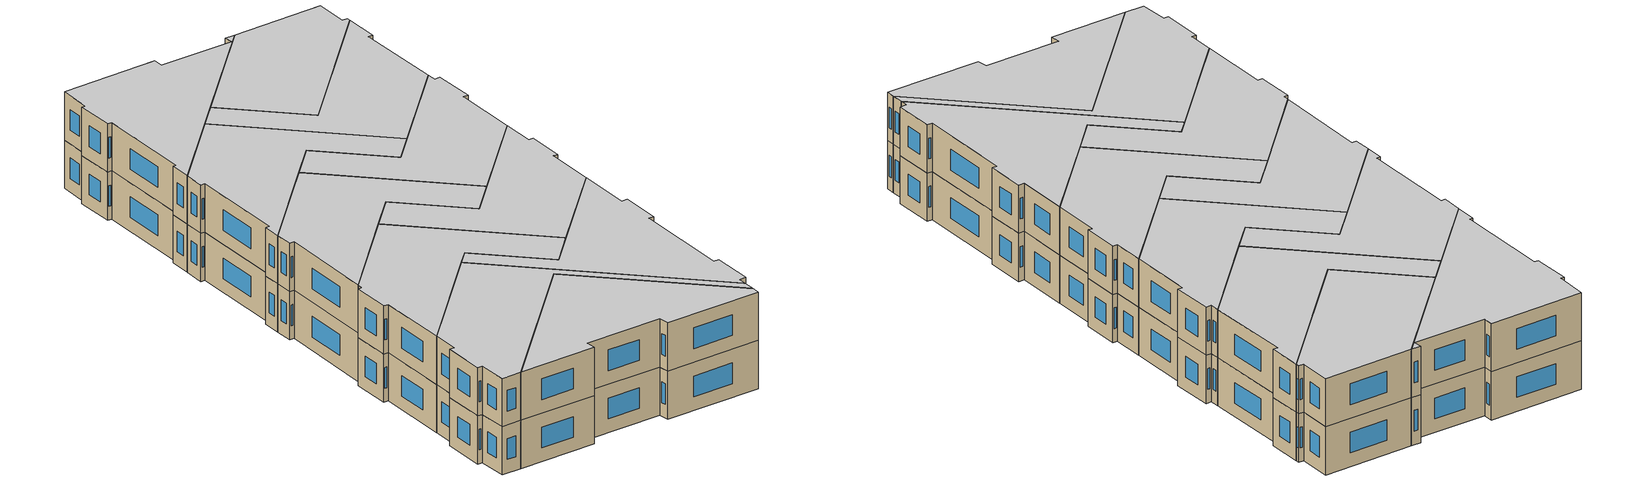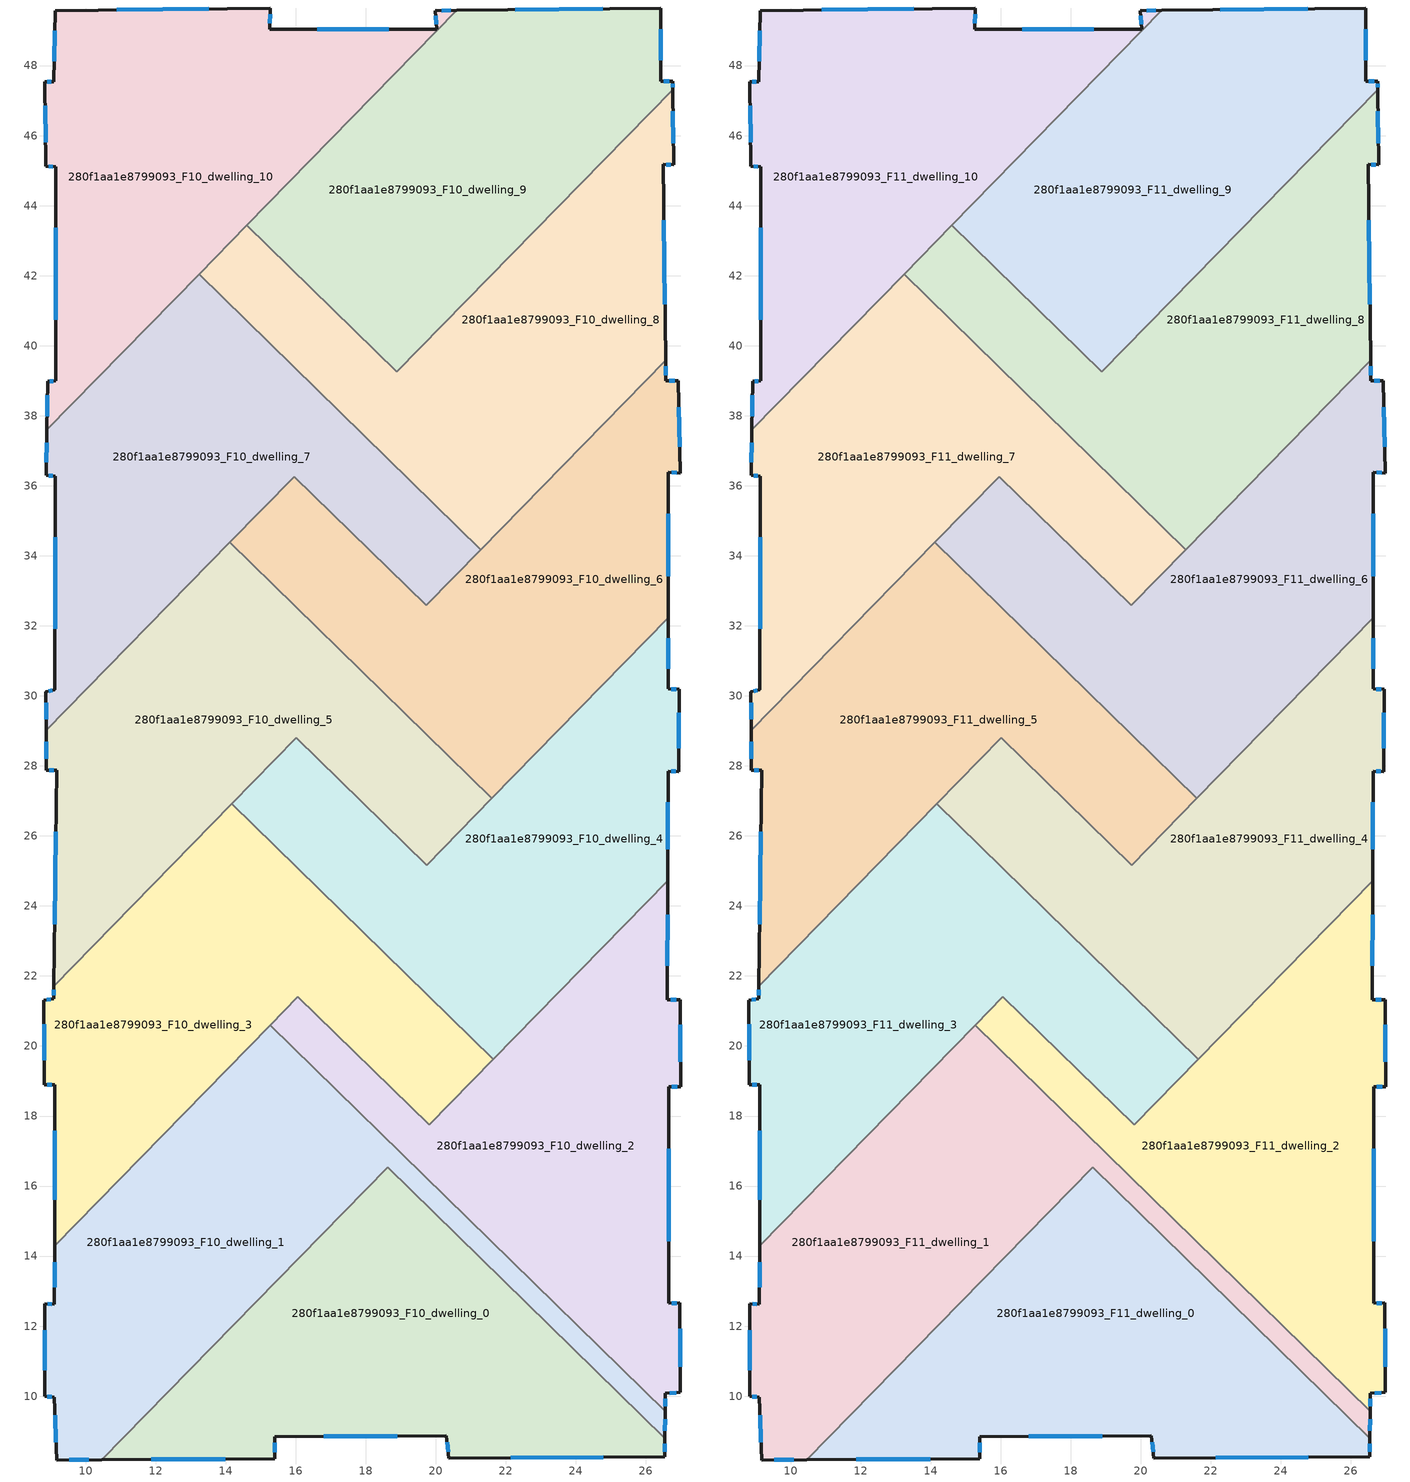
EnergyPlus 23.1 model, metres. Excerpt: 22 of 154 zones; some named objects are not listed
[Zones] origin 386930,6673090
280f1aa1e8799093_F10_dwelling_0
 floor to 280f1aa1e8799093_F9_dwelling_0 (EU_floor_Construction): 26.54,8.8 26.54,8.26 20.37,8.23 20.3,8.87 15.4,8.84 15.41,8.21 10.45,8.18 18.62,16.54 z30
 wall outside (EU_wall_Construction): 10.45,8.18 15.41,8.21 15.4,8.84 20.3,8.87 20.37,8.23 26.54,8.26 26.54,8.8 z30:33
 wall to 280f1aa1e8799093_F10_dwelling_1 (EU_wall_Construction): 26.54,8.8 18.62,16.54 10.45,8.18 z30:33
 window (EU_Window_Construction): 20.32,8.68 20.35,8.41 / 16.8,8.85 18.9,8.86 / 15.4,8.39 15.4,8.66 / 11.87,8.19 13.99,8.2 / 26.54,8.42 26.54,8.64 / 22.13,8.24 24.78,8.25 z30.86:32.14
280f1aa1e8799093_F10_dwelling_1
 floor to 280f1aa1e8799093_F9_dwelling_1 (EU_floor_Construction): 18.62,16.54 10.45,8.18 9.17,8.18 9.11,9.97 8.83,9.99 8.83,12.63 9.11,12.63 9.11,14.3 15.27,20.59 26.55,9.56 26.54,8.8 z30
 wall outside (EU_wall_Construction): 9.11,14.3 9.11,12.63 8.83,12.63 8.83,9.99 9.11,9.97 9.17,8.18 10.45,8.18 / 26.54,8.8 26.55,9.56 z30:33
 wall to 280f1aa1e8799093_F10_dwelling_2 (EU_wall_Construction): 26.55,9.56 15.27,20.59 z30:33
 wall to 280f1aa1e8799093_F10_dwelling_3 (EU_wall_Construction): 15.27,20.59 9.11,14.3 z30:33
 window (EU_Window_Construction): 9.54,8.18 10.09,8.18 / 9.12,9.46 9.15,8.69 / 8.91,9.99 9.03,9.98 / 8.83,11.88 8.83,10.75 / 9.03,12.63 8.91,12.63 / 9.11,13.82 9.11,13.1 / 26.54,9.02 26.55,9.34 z30.86:32.14
280f1aa1e8799093_F10_dwelling_10
 floor to 280f1aa1e8799093_F9_dwelling_10 (EU_floor_Construction): 20.6,49.58 8.89,37.6 8.91,38.98 9.14,39 9.15,45.11 8.87,45.13 8.84,47.53 9.09,47.54 9.12,49.57 15.28,49.64 15.26,49.04 20.02,49.04 19.99,49.57 z30
 wall outside (EU_wall_Construction): 20.6,49.58 19.99,49.57 20.02,49.04 15.26,49.04 15.28,49.64 9.12,49.57 9.09,47.54 8.84,47.53 8.87,45.13 9.15,45.11 9.14,39 8.91,38.98 8.89,37.6 z30:33
 wall to 280f1aa1e8799093_F10_dwelling_9 (EU_wall_Construction): 14.61,43.44 20.6,49.58 z30:33
 wall to 280f1aa1e8799093_F10_dwelling_7 (EU_wall_Construction): 8.89,37.6 13.24,42.04 z30:33
 wall to 280f1aa1e8799093_F10_dwelling_8 (EU_wall_Construction): 13.24,42.04 14.61,43.44 z30:33
 window (EU_Window_Construction): 20.43,49.57 20.16,49.57 / 8.91,38.58 8.9,37.99 / 9.08,38.99 8.98,38.98 / 9.14,43.36 9.14,40.74 / 8.95,45.12 9.07,45.12 / 8.84,46.85 8.86,45.82 / 9.02,47.54 8.91,47.53 / 9.12,48.99 9.1,48.12 / 13.52,49.62 10.88,49.59 / 15.26,49.21 15.27,49.47 / 18.66,49.04 16.62,49.04 / 20,49.42 20.01,49.19 z30.86:32.14
280f1aa1e8799093_F10_dwelling_2
 floor to 280f1aa1e8799093_F9_dwelling_2 (EU_floor_Construction): 26.62,24.72 26.61,21.33 26.98,21.32 26.99,18.84 26.65,18.83 26.65,12.66 26.97,12.66 26.98,10.11 26.55,10.08 26.55,9.56 15.27,20.59 16.06,21.41 19.81,17.75 z30
 wall outside (EU_wall_Construction): 26.55,9.56 26.55,10.08 26.98,10.11 26.97,12.66 26.65,12.66 26.65,18.83 26.99,18.84 26.98,21.32 26.61,21.33 26.62,24.72 z30:33
 wall to 280f1aa1e8799093_F10_dwelling_3 (EU_wall_Construction): 21.63,19.62 19.81,17.75 16.06,21.41 15.27,20.59 z30:33
 wall to 280f1aa1e8799093_F10_dwelling_4 (EU_wall_Construction): 26.62,24.72 21.63,19.62 z30:33
 window (EU_Window_Construction): 26.68,10.09 26.86,10.1 / 26.55,9.71 26.55,9.93 / 26.61,22.3 26.62,23.75 / 26.87,21.32 26.71,21.33 / 26.99,19.55 26.98,20.61 / 26.74,18.83 26.89,18.84 / 26.65,14.42 26.65,17.07 / 26.88,12.66 26.74,12.66 / 26.98,10.84 26.97,11.93 z30.86:32.14
280f1aa1e8799093_F10_dwelling_3
 floor to 280f1aa1e8799093_F9_dwelling_3 (EU_floor_Construction): 21.64,19.62 19.81,17.75 16.06,21.41 9.11,14.3 9.12,18.89 8.81,18.9 8.81,21.3 9.09,21.34 9.09,21.71 14.18,26.91 z30
 wall outside (EU_wall_Construction): 9.09,21.71 9.09,21.34 8.81,21.3 8.81,18.9 9.12,18.89 9.11,14.3 z30:33
 wall to 280f1aa1e8799093_F10_dwelling_4 (EU_wall_Construction): 21.64,19.62 14.18,26.91 z30:33
 wall to 280f1aa1e8799093_F10_dwelling_5 (EU_wall_Construction): 14.18,26.91 9.09,21.71 z30:33
 window (EU_Window_Construction): 9.12,17.58 9.11,15.61 / 8.9,18.9 9.03,18.89 / 8.81,20.62 8.81,19.59 / 9.01,21.33 8.89,21.31 / 9.09,21.61 9.09,21.45 z30.86:32.14
280f1aa1e8799093_F10_dwelling_4
 floor to 280f1aa1e8799093_F9_dwelling_4 (EU_floor_Construction): 26.64,32.23 26.64,30.2 26.95,30.19 26.94,27.84 26.63,27.85 26.62,24.72 21.64,19.62 14.18,26.91 16.02,28.8 19.73,25.17 z30
 wall outside (EU_wall_Construction): 26.62,24.72 26.63,27.85 26.94,27.84 26.95,30.19 26.64,30.2 26.64,32.23 z30:33
 wall to 280f1aa1e8799093_F10_dwelling_5 (EU_wall_Construction): 21.6,27.07 19.73,25.17 16.02,28.8 14.18,26.91 z30:33
 wall to 280f1aa1e8799093_F10_dwelling_6 (EU_wall_Construction): 26.64,32.23 21.6,27.07 z30:33
 window (EU_Window_Construction): 26.62,25.61 26.63,26.96 / 26.64,30.78 26.64,31.65 / 26.86,30.19 26.73,30.19 / 26.94,28.51 26.94,29.52 / 26.72,27.85 26.85,27.84 z30.86:32.14
280f1aa1e8799093_F10_dwelling_5
 floor to 280f1aa1e8799093_F9_dwelling_5 (EU_floor_Construction): 21.6,27.07 19.73,25.17 16.02,28.8 9.09,21.71 9.17,27.88 8.88,27.87 8.87,29.01 14.12,34.38 z30
 wall outside (EU_wall_Construction): 8.87,29.01 8.88,27.87 9.17,27.88 9.09,21.71 z30:33
 wall to 280f1aa1e8799093_F10_dwelling_6 (EU_wall_Construction): 21.6,27.07 14.12,34.38 z30:33
 wall to 280f1aa1e8799093_F10_dwelling_7 (EU_wall_Construction): 14.12,34.38 8.87,29.01 z30:33
 window (EU_Window_Construction): 9.15,26.11 9.11,23.47 / 8.96,27.87 9.08,27.87 / 8.87,28.69 8.87,28.2 z30.86:32.14
280f1aa1e8799093_F10_dwelling_6
 floor to 280f1aa1e8799093_F9_dwelling_6 (EU_floor_Construction): 26.56,39.58 26.57,38.99 26.93,39 26.97,36.36 26.63,36.39 26.64,32.23 21.6,27.07 14.12,34.38 15.96,36.26 19.72,32.58 z30
 wall outside (EU_wall_Construction): 26.64,32.23 26.63,36.39 26.97,36.36 26.93,39 26.57,38.99 26.56,39.58 z30:33
 wall to 280f1aa1e8799093_F10_dwelling_7 (EU_wall_Construction): 21.28,34.18 19.72,32.58 15.96,36.26 14.12,34.38 z30:33
 wall to 280f1aa1e8799093_F10_dwelling_8 (EU_wall_Construction): 26.56,39.58 21.28,34.18 z30:33
 window (EU_Window_Construction): 26.57,39.16 26.57,39.41 / 26.82,38.99 26.67,38.99 / 26.96,37.11 26.94,38.24 / 26.73,36.38 26.88,36.37 / 26.64,33.41 26.63,35.2 z30.86:32.14
280f1aa1e8799093_F10_dwelling_7
 floor to 280f1aa1e8799093_F9_dwelling_7 (EU_floor_Construction): 15.96,36.26 8.87,29.01 8.87,30.12 9.12,30.18 9.14,36.28 8.87,36.3 8.89,37.6 13.24,42.04 21.28,34.18 19.72,32.58 z30
 wall outside (EU_wall_Construction): 8.89,37.6 8.87,36.3 9.14,36.28 9.12,30.18 8.87,30.12 8.87,29.01 z30:33
 wall to 280f1aa1e8799093_F10_dwelling_8 (EU_wall_Construction): 21.28,34.18 13.24,42.04 z30:33
 window (EU_Window_Construction): 8.87,29.8 8.87,29.33 / 9.05,30.16 8.94,30.14 / 9.13,34.53 9.13,31.92 / 8.95,36.29 9.06,36.28 / 8.89,37.23 8.88,36.67 z30.86:32.14
280f1aa1e8799093_F10_dwelling_8
 floor to 280f1aa1e8799093_F9_dwelling_8 (EU_floor_Construction): 26.76,47.31 26.79,45.16 26.49,45.18 26.56,39.58 21.28,34.18 13.24,42.04 14.61,43.44 18.89,39.26 z30
 wall outside (EU_wall_Construction): 26.56,39.58 26.49,45.18 26.79,45.16 26.76,47.31 z30:33
 wall to 280f1aa1e8799093_F10_dwelling_9 (EU_wall_Construction): 26.76,47.31 18.89,39.26 14.61,43.44 z30:33
 window (EU_Window_Construction): 26.78,45.78 26.77,46.7 / 26.58,45.17 26.71,45.17 / 26.54,41.18 26.51,43.58 z30.86:32.14
280f1aa1e8799093_F10_dwelling_9
 floor to 280f1aa1e8799093_F9_dwelling_9 (EU_floor_Construction): 26.43,49.63 26.42,47.55 26.76,47.55 26.76,47.31 18.89,39.26 14.61,43.44 20.6,49.58 z30
 wall outside (EU_wall_Construction): 26.76,47.31 26.76,47.55 26.42,47.55 26.43,49.63 20.6,49.58 z30:33
 window (EU_Window_Construction): 26.42,48.15 26.43,49.04 / 26.66,47.55 26.52,47.55 / 26.76,47.38 26.76,47.48 / 24.76,49.62 22.27,49.59 z30.86:32.14
280f1aa1e8799093_F11_dwelling_0
 floor to 280f1aa1e8799093_F10_dwelling_0 (EU_floor_Construction): 26.54,8.8 26.54,8.26 20.37,8.23 20.3,8.87 15.4,8.84 15.41,8.21 10.45,8.18 18.62,16.54 z33
 wall outside (EU_wall_Construction): 10.45,8.18 15.41,8.21 15.4,8.84 20.3,8.87 20.37,8.23 26.54,8.26 26.54,8.8 z33:36
 wall to 280f1aa1e8799093_F11_dwelling_1 (EU_wall_Construction): 26.54,8.8 18.62,16.54 10.45,8.18 z33:36
 window (EU_Window_Construction): 20.32,8.68 20.35,8.41 / 16.8,8.85 18.9,8.86 / 15.4,8.39 15.4,8.66 / 11.87,8.19 13.99,8.2 / 26.54,8.42 26.54,8.64 / 22.13,8.24 24.78,8.25 z33.86:35.14
 ceiling to 280f1aa1e8799093_F12_dwelling_0 (EU_floor_Construction): 26.54,8.26 26.54,8.8 18.62,16.54 10.45,8.18 15.41,8.21 15.4,8.84 20.3,8.87 20.37,8.23 z36
280f1aa1e8799093_F11_dwelling_1
 floor to 280f1aa1e8799093_F10_dwelling_1 (EU_floor_Construction): 18.62,16.54 10.45,8.18 9.17,8.18 9.11,9.97 8.83,9.99 8.83,12.63 9.11,12.63 9.11,14.3 15.27,20.59 26.55,9.56 26.54,8.8 z33
 wall outside (EU_wall_Construction): 9.11,14.3 9.11,12.63 8.83,12.63 8.83,9.99 9.11,9.97 9.17,8.18 10.45,8.18 / 26.54,8.8 26.55,9.56 z33:36
 wall to 280f1aa1e8799093_F11_dwelling_2 (EU_wall_Construction): 26.55,9.56 15.27,20.59 z33:36
 wall to 280f1aa1e8799093_F11_dwelling_3 (EU_wall_Construction): 15.27,20.59 9.11,14.3 z33:36
 window (EU_Window_Construction): 9.54,8.18 10.09,8.18 / 9.12,9.46 9.15,8.69 / 8.91,9.99 9.03,9.98 / 8.83,11.88 8.83,10.75 / 9.03,12.63 8.91,12.63 / 9.11,13.82 9.11,13.1 / 26.54,9.02 26.55,9.34 z33.86:35.14
 ceiling to 280f1aa1e8799093_F12_dwelling_1 (EU_floor_Construction): 26.54,8.8 26.55,9.56 15.27,20.59 9.11,14.3 9.11,12.63 8.83,12.63 8.83,9.99 9.11,9.97 9.17,8.18 10.45,8.18 18.62,16.54 z36
280f1aa1e8799093_F11_dwelling_10
 floor to 280f1aa1e8799093_F10_dwelling_10 (EU_floor_Construction): 20.6,49.58 8.89,37.6 8.91,38.98 9.14,39 9.15,45.11 8.87,45.13 8.84,47.53 9.09,47.54 9.12,49.57 15.28,49.64 15.26,49.04 20.02,49.04 19.99,49.57 z33
 wall outside (EU_wall_Construction): 20.6,49.58 19.99,49.57 20.02,49.04 15.26,49.04 15.28,49.64 9.12,49.57 9.09,47.54 8.84,47.53 8.87,45.13 9.15,45.11 9.14,39 8.91,38.98 8.89,37.6 z33:36
 wall to 280f1aa1e8799093_F11_dwelling_9 (EU_wall_Construction): 14.61,43.44 20.6,49.58 z33:36
 wall to 280f1aa1e8799093_F11_dwelling_7 (EU_wall_Construction): 8.89,37.6 13.24,42.04 z33:36
 wall to 280f1aa1e8799093_F11_dwelling_8 (EU_wall_Construction): 13.24,42.04 14.61,43.44 z33:36
 window (EU_Window_Construction): 20.43,49.57 20.16,49.57 / 8.91,38.58 8.9,37.99 / 9.08,38.99 8.98,38.98 / 9.14,43.36 9.14,40.74 / 8.95,45.12 9.07,45.12 / 8.84,46.85 8.86,45.82 / 9.02,47.54 8.91,47.53 / 9.12,48.99 9.1,48.12 / 13.52,49.62 10.88,49.59 / 15.26,49.21 15.27,49.47 / 18.66,49.04 16.62,49.04 / 20,49.42 20.01,49.19 z33.86:35.14
 ceiling to 280f1aa1e8799093_F12_dwelling_10 (EU_floor_Construction): 20.02,49.04 15.26,49.04 15.28,49.64 9.12,49.57 9.09,47.54 8.84,47.53 8.87,45.13 9.15,45.11 9.14,39 8.91,38.98 8.89,37.6 20.6,49.58 19.99,49.57 z36
280f1aa1e8799093_F11_dwelling_2
 floor to 280f1aa1e8799093_F10_dwelling_2 (EU_floor_Construction): 26.62,24.72 26.61,21.33 26.98,21.32 26.99,18.84 26.65,18.83 26.65,12.66 26.97,12.66 26.98,10.11 26.55,10.08 26.55,9.56 15.27,20.59 16.06,21.41 19.81,17.75 z33
 wall outside (EU_wall_Construction): 26.55,9.56 26.55,10.08 26.98,10.11 26.97,12.66 26.65,12.66 26.65,18.83 26.99,18.84 26.98,21.32 26.61,21.33 26.62,24.72 z33:36
 wall to 280f1aa1e8799093_F11_dwelling_3 (EU_wall_Construction): 21.63,19.62 19.81,17.75 16.06,21.41 15.27,20.59 z33:36
 wall to 280f1aa1e8799093_F11_dwelling_4 (EU_wall_Construction): 26.62,24.72 21.63,19.62 z33:36
 window (EU_Window_Construction): 26.68,10.09 26.86,10.1 / 26.55,9.71 26.55,9.93 / 26.61,22.3 26.62,23.75 / 26.87,21.32 26.71,21.33 / 26.99,19.55 26.98,20.61 / 26.74,18.83 26.89,18.84 / 26.65,14.42 26.65,17.07 / 26.88,12.66 26.74,12.66 / 26.98,10.84 26.97,11.93 z33.86:35.14
 ceiling to 280f1aa1e8799093_F12_dwelling_2 (EU_floor_Construction): 26.55,9.56 26.55,10.08 26.98,10.11 26.97,12.66 26.65,12.66 26.65,18.83 26.99,18.84 26.98,21.32 26.61,21.33 26.62,24.72 19.81,17.75 16.06,21.41 15.27,20.59 z36
280f1aa1e8799093_F11_dwelling_3
 floor to 280f1aa1e8799093_F10_dwelling_3 (EU_floor_Construction): 21.64,19.62 19.81,17.75 16.06,21.41 9.11,14.3 9.12,18.89 8.81,18.9 8.81,21.3 9.09,21.34 9.09,21.71 14.18,26.91 z33
 wall outside (EU_wall_Construction): 9.09,21.71 9.09,21.34 8.81,21.3 8.81,18.9 9.12,18.89 9.11,14.3 z33:36
 wall to 280f1aa1e8799093_F11_dwelling_4 (EU_wall_Construction): 21.64,19.62 14.18,26.91 z33:36
 wall to 280f1aa1e8799093_F11_dwelling_5 (EU_wall_Construction): 14.18,26.91 9.09,21.71 z33:36
 window (EU_Window_Construction): 9.12,17.58 9.11,15.61 / 8.9,18.9 9.03,18.89 / 8.81,20.62 8.81,19.59 / 9.01,21.33 8.89,21.31 / 9.09,21.61 9.09,21.45 z33.86:35.14
 ceiling to 280f1aa1e8799093_F12_dwelling_3 (EU_floor_Construction): 19.81,17.75 21.64,19.62 14.18,26.91 9.09,21.71 9.09,21.34 8.81,21.3 8.81,18.9 9.12,18.89 9.11,14.3 16.06,21.41 z36
280f1aa1e8799093_F11_dwelling_4
 floor to 280f1aa1e8799093_F10_dwelling_4 (EU_floor_Construction): 26.64,32.23 26.64,30.2 26.95,30.19 26.94,27.84 26.63,27.85 26.62,24.72 21.64,19.62 14.18,26.91 16.02,28.8 19.73,25.17 z33
 wall outside (EU_wall_Construction): 26.62,24.72 26.63,27.85 26.94,27.84 26.95,30.19 26.64,30.2 26.64,32.23 z33:36
 wall to 280f1aa1e8799093_F11_dwelling_5 (EU_wall_Construction): 21.6,27.07 19.73,25.17 16.02,28.8 14.18,26.91 z33:36
 wall to 280f1aa1e8799093_F11_dwelling_6 (EU_wall_Construction): 26.64,32.23 21.6,27.07 z33:36
 window (EU_Window_Construction): 26.62,25.61 26.63,26.96 / 26.64,30.78 26.64,31.65 / 26.86,30.19 26.73,30.19 / 26.94,28.51 26.94,29.52 / 26.72,27.85 26.85,27.84 z33.86:35.14
 ceiling to 280f1aa1e8799093_F12_dwelling_4 (EU_floor_Construction): 26.62,24.72 26.63,27.85 26.94,27.84 26.95,30.19 26.64,30.2 26.64,32.23 19.73,25.17 16.02,28.8 14.18,26.91 21.64,19.62 z36
280f1aa1e8799093_F11_dwelling_5
 floor to 280f1aa1e8799093_F10_dwelling_5 (EU_floor_Construction): 21.6,27.07 19.73,25.17 16.02,28.8 9.09,21.71 9.17,27.88 8.88,27.87 8.87,29.01 14.12,34.38 z33
 wall outside (EU_wall_Construction): 8.87,29.01 8.88,27.87 9.17,27.88 9.09,21.71 z33:36
 wall to 280f1aa1e8799093_F11_dwelling_6 (EU_wall_Construction): 21.6,27.07 14.12,34.38 z33:36
 wall to 280f1aa1e8799093_F11_dwelling_7 (EU_wall_Construction): 14.12,34.38 8.87,29.01 z33:36
 window (EU_Window_Construction): 9.15,26.11 9.11,23.47 / 8.96,27.87 9.08,27.87 / 8.87,28.69 8.87,28.2 z33.86:35.14
 ceiling to 280f1aa1e8799093_F12_dwelling_5 (EU_floor_Construction): 19.73,25.17 21.6,27.07 14.12,34.38 8.87,29.01 8.88,27.87 9.17,27.88 9.09,21.71 16.02,28.8 z36
280f1aa1e8799093_F11_dwelling_6
 floor to 280f1aa1e8799093_F10_dwelling_6 (EU_floor_Construction): 26.56,39.58 26.57,38.99 26.93,39 26.97,36.36 26.63,36.39 26.64,32.23 21.6,27.07 14.12,34.38 15.96,36.26 19.72,32.58 z33
 wall outside (EU_wall_Construction): 26.64,32.23 26.63,36.39 26.97,36.36 26.93,39 26.57,38.99 26.56,39.58 z33:36
 wall to 280f1aa1e8799093_F11_dwelling_7 (EU_wall_Construction): 21.28,34.18 19.72,32.58 15.96,36.26 14.12,34.38 z33:36
 wall to 280f1aa1e8799093_F11_dwelling_8 (EU_wall_Construction): 26.56,39.58 21.28,34.18 z33:36
 window (EU_Window_Construction): 26.57,39.16 26.57,39.41 / 26.82,38.99 26.67,38.99 / 26.96,37.11 26.94,38.24 / 26.73,36.38 26.88,36.37 / 26.64,33.41 26.63,35.2 z33.86:35.14
 ceiling to 280f1aa1e8799093_F12_dwelling_6 (EU_floor_Construction): 26.64,32.23 26.63,36.39 26.97,36.36 26.93,39 26.57,38.99 26.56,39.58 19.72,32.58 15.96,36.26 14.12,34.38 21.6,27.07 z36
280f1aa1e8799093_F11_dwelling_7
 floor to 280f1aa1e8799093_F10_dwelling_7 (EU_floor_Construction): 15.96,36.26 8.87,29.01 8.87,30.12 9.12,30.18 9.14,36.28 8.87,36.3 8.89,37.6 13.24,42.04 21.28,34.18 19.72,32.58 z33
 wall outside (EU_wall_Construction): 8.89,37.6 8.87,36.3 9.14,36.28 9.12,30.18 8.87,30.12 8.87,29.01 z33:36
 wall to 280f1aa1e8799093_F11_dwelling_8 (EU_wall_Construction): 21.28,34.18 13.24,42.04 z33:36
 window (EU_Window_Construction): 8.87,29.8 8.87,29.33 / 9.05,30.16 8.94,30.14 / 9.13,34.53 9.13,31.92 / 8.95,36.29 9.06,36.28 / 8.89,37.23 8.88,36.67 z33.86:35.14
 ceiling to 280f1aa1e8799093_F12_dwelling_7 (EU_floor_Construction): 19.72,32.58 21.28,34.18 13.24,42.04 8.89,37.6 8.87,36.3 9.14,36.28 9.12,30.18 8.87,30.12 8.87,29.01 15.96,36.26 z36
280f1aa1e8799093_F11_dwelling_8
 floor to 280f1aa1e8799093_F10_dwelling_8 (EU_floor_Construction): 26.76,47.31 26.79,45.16 26.49,45.18 26.56,39.58 21.28,34.18 13.24,42.04 14.61,43.44 18.89,39.26 z33
 wall outside (EU_wall_Construction): 26.56,39.58 26.49,45.18 26.79,45.16 26.76,47.31 z33:36
 wall to 280f1aa1e8799093_F11_dwelling_9 (EU_wall_Construction): 26.76,47.31 18.89,39.26 14.61,43.44 z33:36
 window (EU_Window_Construction): 26.78,45.78 26.77,46.7 / 26.58,45.17 26.71,45.17 / 26.54,41.18 26.51,43.58 z33.86:35.14
 ceiling to 280f1aa1e8799093_F12_dwelling_8 (EU_floor_Construction): 26.56,39.58 26.49,45.18 26.79,45.16 26.76,47.31 18.89,39.26 14.61,43.44 13.24,42.04 21.28,34.18 z36
280f1aa1e8799093_F11_dwelling_9
 floor to 280f1aa1e8799093_F10_dwelling_9 (EU_floor_Construction): 26.43,49.63 26.42,47.55 26.76,47.55 26.76,47.31 18.89,39.26 14.61,43.44 20.6,49.58 z33
 wall outside (EU_wall_Construction): 26.76,47.31 26.76,47.55 26.42,47.55 26.43,49.63 20.6,49.58 z33:36
 window (EU_Window_Construction): 26.42,48.15 26.43,49.04 / 26.66,47.55 26.52,47.55 / 26.76,47.38 26.76,47.48 / 24.76,49.62 22.27,49.59 z33.86:35.14
 ceiling to 280f1aa1e8799093_F12_dwelling_9 (EU_floor_Construction): 18.89,39.26 26.76,47.31 26.76,47.55 26.42,47.55 26.43,49.63 20.6,49.58 14.61,43.44 z36
[Building]
EU S2 Campaign: North Axis=0; Terrain=City; Solar Distribution=FullExterior
[Site:Location]
Helsinki-Vantaa.AP: Latitude=60.317; Longitude=24.963; Time Zone=2; Elevation=54.6
[SizingPeriod:WeatherFileDays]
AnnualSizingPeriod: Begin Month=1; Begin Day of Month=1; End Month=12; End Day of Month=31; Day of Week for Start Day=Monday; Use Weather File Daylight Saving Period=No; Use Weather File Rain and Snow Indicators=No
[MATERIAL]
EU_InternalMass_Material: Roughness=MediumRough; Thickness=0.1; Conductivity=1; Density=1800; Specific Heat=900; Thermal Absorptance=0.9; Solar Absorptance=0.7; Visible Absorptance=0.7
[MATERIAL:NOMASS] Roughness=MediumRough; Thermal Absorptance=0.9; Solar Absorptance=0.7; Visible Absorptance=0.7
Name | Thermal Resistance
EU_wall_NoMass | 1.10183
EU_floor_NoMass | 1.70606
[WINDOWMATERIAL:SIMPLEGLAZINGSYSTEM]
EU_Window_SimpleGlazing: UFactor=3.11035; Solar Heat Gain Coefficient=0.8; Visible Transmittance=0.8
[CONSTRUCTION]
EU_wall_Construction: EU_wall_NoMass
EU_floor_Construction: EU_floor_NoMass
EU_Window_Construction: EU_Window_SimpleGlazing
EU_InternalMass_Construction: EU_InternalMass_Material
[ZONE] Type=1; Multiplier=1; Ceiling Height=autocalculate; Floor Area=autocalculate; Part of Total Floor Area=Yes
Name | Volume
280f1aa1e8799093_F10_dwelling_0; 280f1aa1e8799093_F11_dwelling_0 | 197.594
280f1aa1e8799093_F10_dwelling_1; 280f1aa1e8799093_F11_dwelling_1 | 197.613
280f1aa1e8799093_F10_dwelling_10; 280f1aa1e8799093_F11_dwelling_10 | 197.597
280f1aa1e8799093_F10_dwelling_2; 280f1aa1e8799093_F11_dwelling_2; 280f1aa1e8799093_F10_dwelling_3; 280f1aa1e8799093_F11_dwelling_3 | 197.605
280f1aa1e8799093_F10_dwelling_4; 280f1aa1e8799093_F11_dwelling_4 | 197.626
280f1aa1e8799093_F10_dwelling_5; 280f1aa1e8799093_F11_dwelling_5 | 197.632
280f1aa1e8799093_F10_dwelling_6; 280f1aa1e8799093_F11_dwelling_6 | 197.61
280f1aa1e8799093_F10_dwelling_7; 280f1aa1e8799093_F11_dwelling_7 | 197.616
280f1aa1e8799093_F10_dwelling_8; 280f1aa1e8799093_F11_dwelling_8 | 197.586
280f1aa1e8799093_F10_dwelling_9; 280f1aa1e8799093_F11_dwelling_9 | 197.602
[INTERNALMASS] Construction=EU_InternalMass_Construction
Name | Zone or ZoneList | Surface Area
280f1aa1e8799093_F10_dwelling_0_EU_InternalMass | 280f1aa1e8799093_F10_dwelling_0 | 65.8658
280f1aa1e8799093_F10_dwelling_1_EU_InternalMass | 280f1aa1e8799093_F10_dwelling_1 | 65.8715
280f1aa1e8799093_F10_dwelling_2_EU_InternalMass | 280f1aa1e8799093_F10_dwelling_2 | 65.8689
280f1aa1e8799093_F10_dwelling_3_EU_InternalMass | 280f1aa1e8799093_F10_dwelling_3 | 65.8682
280f1aa1e8799093_F10_dwelling_4_EU_InternalMass | 280f1aa1e8799093_F10_dwelling_4 | 65.8757
280f1aa1e8799093_F10_dwelling_5_EU_InternalMass | 280f1aa1e8799093_F10_dwelling_5 | 65.8792
280f1aa1e8799093_F10_dwelling_6_EU_InternalMass | 280f1aa1e8799093_F10_dwelling_6 | 65.8692
280f1aa1e8799093_F10_dwelling_7_EU_InternalMass | 280f1aa1e8799093_F10_dwelling_7 | 65.8727
280f1aa1e8799093_F10_dwelling_8_EU_InternalMass | 280f1aa1e8799093_F10_dwelling_8 | 65.8632
280f1aa1e8799093_F10_dwelling_9_EU_InternalMass | 280f1aa1e8799093_F10_dwelling_9 | 65.8666
280f1aa1e8799093_F10_dwelling_10_EU_InternalMass | 280f1aa1e8799093_F10_dwelling_10 | 65.8663
280f1aa1e8799093_F11_dwelling_0_EU_InternalMass | 280f1aa1e8799093_F11_dwelling_0 | 65.8658
280f1aa1e8799093_F11_dwelling_1_EU_InternalMass | 280f1aa1e8799093_F11_dwelling_1 | 65.8715
280f1aa1e8799093_F11_dwelling_2_EU_InternalMass | 280f1aa1e8799093_F11_dwelling_2 | 65.8689
280f1aa1e8799093_F11_dwelling_3_EU_InternalMass | 280f1aa1e8799093_F11_dwelling_3 | 65.8682
280f1aa1e8799093_F11_dwelling_4_EU_InternalMass | 280f1aa1e8799093_F11_dwelling_4 | 65.8757
280f1aa1e8799093_F11_dwelling_5_EU_InternalMass | 280f1aa1e8799093_F11_dwelling_5 | 65.8792
280f1aa1e8799093_F11_dwelling_6_EU_InternalMass | 280f1aa1e8799093_F11_dwelling_6 | 65.8692
280f1aa1e8799093_F11_dwelling_7_EU_InternalMass | 280f1aa1e8799093_F11_dwelling_7 | 65.8727
280f1aa1e8799093_F11_dwelling_8_EU_InternalMass | 280f1aa1e8799093_F11_dwelling_8 | 65.8632
280f1aa1e8799093_F11_dwelling_9_EU_InternalMass | 280f1aa1e8799093_F11_dwelling_9 | 65.8666
280f1aa1e8799093_F11_dwelling_10_EU_InternalMass | 280f1aa1e8799093_F11_dwelling_10 | 65.8663
[OTHEREQUIPMENT] Fuel Type=Electricity; Design Level Calculation Method=Watts/Area; Power per Zone Floor Area=1; Fraction Latent=0; Fraction Radiant=0; Fraction Lost=0; Carbon Dioxide Generation Rate=0; EndUse Subcategory=EU_Step8_InternalGains
Name | Zone or ZoneList or Space or SpaceList | Schedule
EU_Step8_InternalGain_280f1aa1e8799093_F10_dwelling_0_f000 | 280f1aa1e8799093_F10_dwelling_0 | EU_Step8_GainSchedule_280f1aa1e8799093_F10_dwelling_0_f000
EU_Step8_InternalGain_280f1aa1e8799093_F10_dwelling_1_f000 | 280f1aa1e8799093_F10_dwelling_1 | EU_Step8_GainSchedule_280f1aa1e8799093_F10_dwelling_1_f000
EU_Step8_InternalGain_280f1aa1e8799093_F10_dwelling_2_f000 | 280f1aa1e8799093_F10_dwelling_2 | EU_Step8_GainSchedule_280f1aa1e8799093_F10_dwelling_2_f000
EU_Step8_InternalGain_280f1aa1e8799093_F10_dwelling_3_f000 | 280f1aa1e8799093_F10_dwelling_3 | EU_Step8_GainSchedule_280f1aa1e8799093_F10_dwelling_3_f000
EU_Step8_InternalGain_280f1aa1e8799093_F10_dwelling_4_f000 | 280f1aa1e8799093_F10_dwelling_4 | EU_Step8_GainSchedule_280f1aa1e8799093_F10_dwelling_4_f000
EU_Step8_InternalGain_280f1aa1e8799093_F10_dwelling_5_f000 | 280f1aa1e8799093_F10_dwelling_5 | EU_Step8_GainSchedule_280f1aa1e8799093_F10_dwelling_5_f000
EU_Step8_InternalGain_280f1aa1e8799093_F10_dwelling_6_f000 | 280f1aa1e8799093_F10_dwelling_6 | EU_Step8_GainSchedule_280f1aa1e8799093_F10_dwelling_6_f000
EU_Step8_InternalGain_280f1aa1e8799093_F10_dwelling_7_f000 | 280f1aa1e8799093_F10_dwelling_7 | EU_Step8_GainSchedule_280f1aa1e8799093_F10_dwelling_7_f000
EU_Step8_InternalGain_280f1aa1e8799093_F10_dwelling_8_f000 | 280f1aa1e8799093_F10_dwelling_8 | EU_Step8_GainSchedule_280f1aa1e8799093_F10_dwelling_8_f000
EU_Step8_InternalGain_280f1aa1e8799093_F10_dwelling_9_f000 | 280f1aa1e8799093_F10_dwelling_9 | EU_Step8_GainSchedule_280f1aa1e8799093_F10_dwelling_9_f000
EU_Step8_InternalGain_280f1aa1e8799093_F10_dwelling_10_f000 | 280f1aa1e8799093_F10_dwelling_10 | EU_Step8_GainSchedule_280f1aa1e8799093_F10_dwelling_10_f000
EU_Step8_InternalGain_280f1aa1e8799093_F11_dwelling_0_f000 | 280f1aa1e8799093_F11_dwelling_0 | EU_Step8_GainSchedule_280f1aa1e8799093_F11_dwelling_0_f000
EU_Step8_InternalGain_280f1aa1e8799093_F11_dwelling_1_f000 | 280f1aa1e8799093_F11_dwelling_1 | EU_Step8_GainSchedule_280f1aa1e8799093_F11_dwelling_1_f000
EU_Step8_InternalGain_280f1aa1e8799093_F11_dwelling_2_f000 | 280f1aa1e8799093_F11_dwelling_2 | EU_Step8_GainSchedule_280f1aa1e8799093_F11_dwelling_2_f000
EU_Step8_InternalGain_280f1aa1e8799093_F11_dwelling_3_f000 | 280f1aa1e8799093_F11_dwelling_3 | EU_Step8_GainSchedule_280f1aa1e8799093_F11_dwelling_3_f000
EU_Step8_InternalGain_280f1aa1e8799093_F11_dwelling_4_f000 | 280f1aa1e8799093_F11_dwelling_4 | EU_Step8_GainSchedule_280f1aa1e8799093_F11_dwelling_4_f000
EU_Step8_InternalGain_280f1aa1e8799093_F11_dwelling_5_f000 | 280f1aa1e8799093_F11_dwelling_5 | EU_Step8_GainSchedule_280f1aa1e8799093_F11_dwelling_5_f000
EU_Step8_InternalGain_280f1aa1e8799093_F11_dwelling_6_f000 | 280f1aa1e8799093_F11_dwelling_6 | EU_Step8_GainSchedule_280f1aa1e8799093_F11_dwelling_6_f000
EU_Step8_InternalGain_280f1aa1e8799093_F11_dwelling_7_f000 | 280f1aa1e8799093_F11_dwelling_7 | EU_Step8_GainSchedule_280f1aa1e8799093_F11_dwelling_7_f000
EU_Step8_InternalGain_280f1aa1e8799093_F11_dwelling_8_f000 | 280f1aa1e8799093_F11_dwelling_8 | EU_Step8_GainSchedule_280f1aa1e8799093_F11_dwelling_8_f000
EU_Step8_InternalGain_280f1aa1e8799093_F11_dwelling_9_f000 | 280f1aa1e8799093_F11_dwelling_9 | EU_Step8_GainSchedule_280f1aa1e8799093_F11_dwelling_9_f000
EU_Step8_InternalGain_280f1aa1e8799093_F11_dwelling_10_f000 | 280f1aa1e8799093_F11_dwelling_10 | EU_Step8_GainSchedule_280f1aa1e8799093_F11_dwelling_10_f000
[ZONEVENTILATION:DESIGNFLOWRATE] Schedule=EU_AlwaysOn; Design Flow Rate Calculation Method=AirChanges/Hour; Air Changes per Hour=0.756316; Ventilation Type=Natural; Fan Pressure Rise=0; Fan Total Efficiency=1; Constant Term Coefficient=1; Temperature Term Coefficient=0; Velocity Term Coefficient=0; Velocity Squared Term Coefficient=0; Minimum Indoor Temperature=-100; Maximum Indoor Temperature=100; Delta Temperature=-100; Minimum Outdoor Temperature=-100; Maximum Outdoor Temperature=100; Maximum Wind Speed=40
Name | Zone or ZoneList or Space or SpaceList
EU_ConstantAir_280f1aa1e8799093_F10_dwelling_0 | 280f1aa1e8799093_F10_dwelling_0
EU_ConstantAir_280f1aa1e8799093_F10_dwelling_1 | 280f1aa1e8799093_F10_dwelling_1
EU_ConstantAir_280f1aa1e8799093_F10_dwelling_2 | 280f1aa1e8799093_F10_dwelling_2
EU_ConstantAir_280f1aa1e8799093_F10_dwelling_3 | 280f1aa1e8799093_F10_dwelling_3
EU_ConstantAir_280f1aa1e8799093_F10_dwelling_4 | 280f1aa1e8799093_F10_dwelling_4
EU_ConstantAir_280f1aa1e8799093_F10_dwelling_5 | 280f1aa1e8799093_F10_dwelling_5
EU_ConstantAir_280f1aa1e8799093_F10_dwelling_6 | 280f1aa1e8799093_F10_dwelling_6
EU_ConstantAir_280f1aa1e8799093_F10_dwelling_7 | 280f1aa1e8799093_F10_dwelling_7
EU_ConstantAir_280f1aa1e8799093_F10_dwelling_8 | 280f1aa1e8799093_F10_dwelling_8
EU_ConstantAir_280f1aa1e8799093_F10_dwelling_9 | 280f1aa1e8799093_F10_dwelling_9
EU_ConstantAir_280f1aa1e8799093_F10_dwelling_10 | 280f1aa1e8799093_F10_dwelling_10
EU_ConstantAir_280f1aa1e8799093_F11_dwelling_0 | 280f1aa1e8799093_F11_dwelling_0
EU_ConstantAir_280f1aa1e8799093_F11_dwelling_1 | 280f1aa1e8799093_F11_dwelling_1
EU_ConstantAir_280f1aa1e8799093_F11_dwelling_2 | 280f1aa1e8799093_F11_dwelling_2
EU_ConstantAir_280f1aa1e8799093_F11_dwelling_3 | 280f1aa1e8799093_F11_dwelling_3
EU_ConstantAir_280f1aa1e8799093_F11_dwelling_4 | 280f1aa1e8799093_F11_dwelling_4
EU_ConstantAir_280f1aa1e8799093_F11_dwelling_5 | 280f1aa1e8799093_F11_dwelling_5
EU_ConstantAir_280f1aa1e8799093_F11_dwelling_6 | 280f1aa1e8799093_F11_dwelling_6
EU_ConstantAir_280f1aa1e8799093_F11_dwelling_7 | 280f1aa1e8799093_F11_dwelling_7
EU_ConstantAir_280f1aa1e8799093_F11_dwelling_8 | 280f1aa1e8799093_F11_dwelling_8
EU_ConstantAir_280f1aa1e8799093_F11_dwelling_9 | 280f1aa1e8799093_F11_dwelling_9
EU_ConstantAir_280f1aa1e8799093_F11_dwelling_10 | 280f1aa1e8799093_F11_dwelling_10
[HVACTEMPLATE:ZONE:IDEALLOADSAIRSYSTEM] System Availability Schedule=EU_AlwaysOn; Maximum Heating Supply Air Temperature=50; Minimum Cooling Supply Air Temperature=13; Maximum Heating Supply Air Humidity Ratio=0.0156; Minimum Cooling Supply Air Humidity Ratio=0.0077; Heating Limit=NoLimit; Cooling Limit=NoLimit; Heating Availability Schedule=EU_AlwaysOn; Cooling Availability Schedule=EU_CoolingOff; Dehumidification Control Type=ConstantSensibleHeatRatio; Cooling Sensible Heat Ratio=0.7; Dehumidification Setpoint=60; Humidification Control Type=None; Humidification Setpoint=30; Outdoor Air Method=None; Outdoor Air Flow Rate per Person=0.00944; Outdoor Air Flow Rate per Zone Floor Area=0; Outdoor Air Flow Rate per Zone=0; Demand Controlled Ventilation Type=None; Outdoor Air Economizer Type=NoEconomizer; Heat Recovery Type=None; Sensible Heat Recovery Effectiveness=0.7; Latent Heat Recovery Effectiveness=0.65
Name | Template Thermostat
280f1aa1e8799093_F10_dwelling_0 | EU_HeatOnly_280f1aa1e8799093_F10_dwelling_0
280f1aa1e8799093_F10_dwelling_1 | EU_HeatOnly_280f1aa1e8799093_F10_dwelling_1
280f1aa1e8799093_F10_dwelling_2 | EU_HeatOnly_280f1aa1e8799093_F10_dwelling_2
280f1aa1e8799093_F10_dwelling_3 | EU_HeatOnly_280f1aa1e8799093_F10_dwelling_3
280f1aa1e8799093_F10_dwelling_4 | EU_HeatOnly_280f1aa1e8799093_F10_dwelling_4
280f1aa1e8799093_F10_dwelling_5 | EU_HeatOnly_280f1aa1e8799093_F10_dwelling_5
280f1aa1e8799093_F10_dwelling_6 | EU_HeatOnly_280f1aa1e8799093_F10_dwelling_6
280f1aa1e8799093_F10_dwelling_7 | EU_HeatOnly_280f1aa1e8799093_F10_dwelling_7
280f1aa1e8799093_F10_dwelling_8 | EU_HeatOnly_280f1aa1e8799093_F10_dwelling_8
280f1aa1e8799093_F10_dwelling_9 | EU_HeatOnly_280f1aa1e8799093_F10_dwelling_9
280f1aa1e8799093_F10_dwelling_10 | EU_HeatOnly_280f1aa1e8799093_F10_dwelling_10
280f1aa1e8799093_F11_dwelling_0 | EU_HeatOnly_280f1aa1e8799093_F11_dwelling_0
280f1aa1e8799093_F11_dwelling_1 | EU_HeatOnly_280f1aa1e8799093_F11_dwelling_1
280f1aa1e8799093_F11_dwelling_2 | EU_HeatOnly_280f1aa1e8799093_F11_dwelling_2
280f1aa1e8799093_F11_dwelling_3 | EU_HeatOnly_280f1aa1e8799093_F11_dwelling_3
280f1aa1e8799093_F11_dwelling_4 | EU_HeatOnly_280f1aa1e8799093_F11_dwelling_4
280f1aa1e8799093_F11_dwelling_5 | EU_HeatOnly_280f1aa1e8799093_F11_dwelling_5
280f1aa1e8799093_F11_dwelling_6 | EU_HeatOnly_280f1aa1e8799093_F11_dwelling_6
280f1aa1e8799093_F11_dwelling_7 | EU_HeatOnly_280f1aa1e8799093_F11_dwelling_7
280f1aa1e8799093_F11_dwelling_8 | EU_HeatOnly_280f1aa1e8799093_F11_dwelling_8
280f1aa1e8799093_F11_dwelling_9 | EU_HeatOnly_280f1aa1e8799093_F11_dwelling_9
280f1aa1e8799093_F11_dwelling_10 | EU_HeatOnly_280f1aa1e8799093_F11_dwelling_10
[SIZING:ZONE] Zone Cooling Design Supply Air Temperature Input Method=SupplyAirTemperature; Zone Cooling Design Supply Air Temperature=13; Zone Heating Design Supply Air Temperature Input Method=SupplyAirTemperature; Zone Heating Design Supply Air Temperature=50; Zone Cooling Design Supply Air Humidity Ratio=0.008; Zone Heating Design Supply Air Humidity Ratio=0.008; Cooling Design Air Flow Method=DesignDay; Cooling Design Air Flow Rate=0; Cooling Minimum Air Flow per Zone Floor Area=0.000762; Cooling Minimum Air Flow=0; Cooling Minimum Air Flow Fraction=0.2; Heating Design Air Flow Method=DesignDay; Heating Design Air Flow Rate=0; Heating Maximum Air Flow per Zone Floor Area=0.002032; Heating Maximum Air Flow=0.141576; Heating Maximum Air Flow Fraction=0.3; Account for Dedicated Outdoor Air System=No; Dedicated Outdoor Air System Control Strategy=NeutralSupplyAir; Dedicated Outdoor Air Low Setpoint Temperature for Design=autosize; Dedicated Outdoor Air High Setpoint Temperature for Design=autosize; Zone Load Sizing Method=Sensible Load Only No Latent Load; Zone Latent Cooling Design Supply Air Humidity Ratio Input Method=HumidityRatioDifference; Zone Cooling Design Supply Air Humidity Ratio Difference=0.005; Zone Latent Heating Design Supply Air Humidity Ratio Input Method=HumidityRatioDifference; Zone Humidification Design Supply Air Humidity Ratio Difference=0.005
280f1aa1e8799093_F10_dwelling_0; 280f1aa1e8799093_F10_dwelling_1; 280f1aa1e8799093_F10_dwelling_2; 280f1aa1e8799093_F10_dwelling_3; 280f1aa1e8799093_F10_dwelling_4; 280f1aa1e8799093_F10_dwelling_5; 280f1aa1e8799093_F10_dwelling_6; 280f1aa1e8799093_F10_dwelling_7; 280f1aa1e8799093_F10_dwelling_8; 280f1aa1e8799093_F10_dwelling_9; 280f1aa1e8799093_F10_dwelling_10; 280f1aa1e8799093_F11_dwelling_0; 280f1aa1e8799093_F11_dwelling_1; 280f1aa1e8799093_F11_dwelling_2; 280f1aa1e8799093_F11_dwelling_3; 280f1aa1e8799093_F11_dwelling_4; 280f1aa1e8799093_F11_dwelling_5; 280f1aa1e8799093_F11_dwelling_6; 280f1aa1e8799093_F11_dwelling_7; 280f1aa1e8799093_F11_dwelling_8; 280f1aa1e8799093_F11_dwelling_9; 280f1aa1e8799093_F11_dwelling_10
[SCHEDULE:CONSTANT]
Name | Hourly Value
EU_AlwaysOn | 1
EU_CoolingOff | 0
[SCHEDULE:FILE] Column Number=1; Rows to Skip at Top=0; Number of Hours of Data=8760; Column Separator=Comma; Interpolate to Timestep=No; Minutes per Item=60; Adjust Schedule for Daylight Savings=Yes
Name | File
EU_Step8_GainSchedule_280f1aa1e8799093_F10_dwelling_0_f000 | ../../schedules/280f1aa1e8799093/280f1aa1e8799093_F10_dwelling_0_f000_gain.csv
EU_Step8_GainSchedule_280f1aa1e8799093_F10_dwelling_1_f000 | ../../schedules/280f1aa1e8799093/280f1aa1e8799093_F10_dwelling_1_f000_gain.csv
EU_Step8_GainSchedule_280f1aa1e8799093_F10_dwelling_2_f000 | ../../schedules/280f1aa1e8799093/280f1aa1e8799093_F10_dwelling_2_f000_gain.csv
EU_Step8_GainSchedule_280f1aa1e8799093_F10_dwelling_3_f000 | ../../schedules/280f1aa1e8799093/280f1aa1e8799093_F10_dwelling_3_f000_gain.csv
EU_Step8_GainSchedule_280f1aa1e8799093_F10_dwelling_4_f000 | ../../schedules/280f1aa1e8799093/280f1aa1e8799093_F10_dwelling_4_f000_gain.csv
EU_Step8_GainSchedule_280f1aa1e8799093_F10_dwelling_5_f000 | ../../schedules/280f1aa1e8799093/280f1aa1e8799093_F10_dwelling_5_f000_gain.csv
EU_Step8_GainSchedule_280f1aa1e8799093_F10_dwelling_6_f000 | ../../schedules/280f1aa1e8799093/280f1aa1e8799093_F10_dwelling_6_f000_gain.csv
EU_Step8_GainSchedule_280f1aa1e8799093_F10_dwelling_7_f000 | ../../schedules/280f1aa1e8799093/280f1aa1e8799093_F10_dwelling_7_f000_gain.csv
EU_Step8_GainSchedule_280f1aa1e8799093_F10_dwelling_8_f000 | ../../schedules/280f1aa1e8799093/280f1aa1e8799093_F10_dwelling_8_f000_gain.csv
EU_Step8_GainSchedule_280f1aa1e8799093_F10_dwelling_9_f000 | ../../schedules/280f1aa1e8799093/280f1aa1e8799093_F10_dwelling_9_f000_gain.csv
EU_Step8_GainSchedule_280f1aa1e8799093_F10_dwelling_10_f000 | ../../schedules/280f1aa1e8799093/280f1aa1e8799093_F10_dwelling_10_f000_gain.csv
EU_Step8_GainSchedule_280f1aa1e8799093_F11_dwelling_0_f000 | ../../schedules/280f1aa1e8799093/280f1aa1e8799093_F11_dwelling_0_f000_gain.csv
EU_Step8_GainSchedule_280f1aa1e8799093_F11_dwelling_1_f000 | ../../schedules/280f1aa1e8799093/280f1aa1e8799093_F11_dwelling_1_f000_gain.csv
EU_Step8_GainSchedule_280f1aa1e8799093_F11_dwelling_2_f000 | ../../schedules/280f1aa1e8799093/280f1aa1e8799093_F11_dwelling_2_f000_gain.csv
EU_Step8_GainSchedule_280f1aa1e8799093_F11_dwelling_3_f000 | ../../schedules/280f1aa1e8799093/280f1aa1e8799093_F11_dwelling_3_f000_gain.csv
EU_Step8_GainSchedule_280f1aa1e8799093_F11_dwelling_4_f000 | ../../schedules/280f1aa1e8799093/280f1aa1e8799093_F11_dwelling_4_f000_gain.csv
EU_Step8_GainSchedule_280f1aa1e8799093_F11_dwelling_5_f000 | ../../schedules/280f1aa1e8799093/280f1aa1e8799093_F11_dwelling_5_f000_gain.csv
EU_Step8_GainSchedule_280f1aa1e8799093_F11_dwelling_6_f000 | ../../schedules/280f1aa1e8799093/280f1aa1e8799093_F11_dwelling_6_f000_gain.csv
EU_Step8_GainSchedule_280f1aa1e8799093_F11_dwelling_7_f000 | ../../schedules/280f1aa1e8799093/280f1aa1e8799093_F11_dwelling_7_f000_gain.csv
EU_Step8_GainSchedule_280f1aa1e8799093_F11_dwelling_8_f000 | ../../schedules/280f1aa1e8799093/280f1aa1e8799093_F11_dwelling_8_f000_gain.csv
EU_Step8_GainSchedule_280f1aa1e8799093_F11_dwelling_9_f000 | ../../schedules/280f1aa1e8799093/280f1aa1e8799093_F11_dwelling_9_f000_gain.csv
EU_Step8_GainSchedule_280f1aa1e8799093_F11_dwelling_10_f000 | ../../schedules/280f1aa1e8799093/280f1aa1e8799093_F11_dwelling_10_f000_gain.csv
